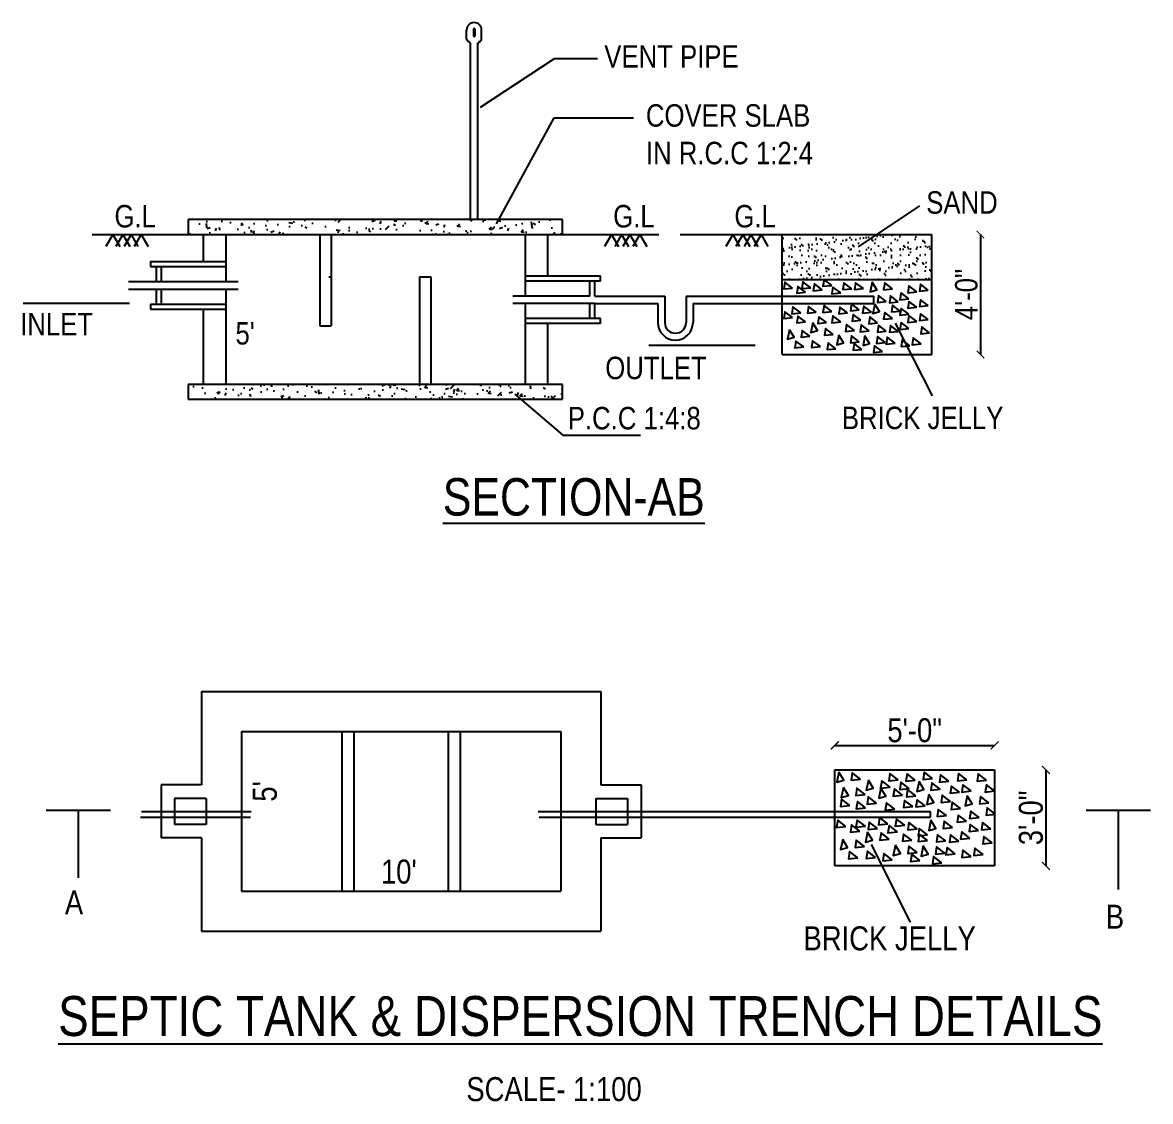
# Model space of a CAD drawing. Header units: metres. Extents: x 1422408 to 2267924, y 2512 to 80428.
# Drawn here: x 2267886.72 to 2267895.63, y 2514.24 to 2522.76 of the extents above; entities that cross this region are included whole.
import ezdxf
from ezdxf import colors
from ezdxf.entities.mleader import LeaderData, LeaderLine
from ezdxf.math import Vec2, Vec3

# ---------------------------------------------------------------- set-up
doc = ezdxf.new("R2010")
doc.units = ezdxf.units.M
doc.header["$LTSCALE"] = 3.5
doc.header["$MEASUREMENT"] = 0
doc.layers.get('0').update_dxf_attribs({"linetype": 'CONTINUOUS'})
doc.layers.get('DEFPOINTS').update_dxf_attribs({"linetype": 'CONTINUOUS'})
doc.layers.add('TAG', color=8, linetype='CONTINUOUS')
doc.styles.add('2', font='swissck.ttf', dxfattribs={"height": 0.35})
doc.dimstyles.new('2', dxfattribs={"dimtxt": 9, "dimasz": 3, "dimexe": 3, "dimexo": 0, "dimgap": 1, "dimtad": 1, "dimdec": 8, "dimzin": 11, "dimdsep": 46, "dimlunit": 4, "dimtxsty": '2', "dimblk1": 'ARCHTICK', "dimblk2": 'ARCHTICK', "dimsah": 1, "dimcen": 2.5, "dimse1": 1, "dimse2": 1, "dimclrd": 256, "dimclre": 256, "dimclrt": 256, "dimadec": 0, "dimazin": 0, "dimtfac": 1, "dimtdec": 8, "dimtmove": 2, "dimatfit": 3, "dimldrblk": 'ARCHTICK', "dimfxl": 0, "dimtolj": 1, "dimtzin": 0, "dimarcsym": 0})
doc.dimstyles.new('Civil', dxfattribs={"dimtxt": 0.2, "dimasz": 0.15, "dimexe": 0.1, "dimexo": 0.1, "dimgap": 0.0625, "dimtad": 0, "dimzin": 0, "dimdsep": 46, "dimtxsty": 'Standard', "dimblk": 'OBLIQUE', "dimcen": 0, "dimclrd": 253, "dimclrt": 4, "dimadec": 0, "dimazin": 3, "dimtfac": 1, "dimtofl": 0, "dimtmove": 0, "dimatfit": 3, "dimfxl": 0, "dimfrac": 2, "dimtolj": 1, "dimtzin": 0, "dimarcsym": 0})
pattern_1 = [(50, (-1552.698363808788, -1086.345536795806), (12.75292682972028, -1.115735987723215), [1.333499999999999, -14.6685]), (355, (-1552.698363808788, -1086.345536795806), (-2.466997818296689, 13.3739650017526), [1.066799999999997, -11.7348]), (100.451, (-1551.635623808779, -1086.438514295806), (10.28597511661715, 12.25816814742043), [1.133299999999997, -12.4663]), (46.18419999999999, (-1552.698363808788, -1082.789536795806), (18.97553286244909, -2.942962955290898), [2.000249999999998, -22.00275]), (96.63559999999995, (-1551.117070808777, -1083.034781795806), (16.6182964126366, 17.31978891230345), [1.699949999999973, -18.69944999999958]), (351.1840000000001, (-1552.698363808788, -1082.789536795806), (16.61832240697538, 17.31975825024184), [1.6002, -17.6022]), (21, (-1550.920363808782, -1083.678536795805), (10.61304158847683, -7.158586296173373), [1.333499999999999, -14.6685]), (326, (-1550.920363808782, -1083.678536795805), (4.326141984335293, 12.89315762856235), [1.066799999999997, -11.7348]), (71.45140000000002, (-1550.035948808789, -1084.275083795806), (14.93915435390871, 5.734600040124022), [1.133299999999997, -12.4663]), (37.50000000000001, (-1552.698363808788, -1086.345536795806), (0.2162022275414272, 5.918852721120717), [0, -11.59256, 0, -11.9126, 0, -11.77925]), (7.499999999999999, (-1552.698363808788, -1086.345536795806), (4.677376375721403, 7.012640237268366), [0, -6.79196, 0, -11.32586, 0, -4.489449999999997]), (327.5, (-1556.663303808778, -1086.345536795806), (9.491341661680996, -0.4010120794871427), [0, -4.445, 0, -13.8684, 0, -18.4023]), (317.5, (-1558.441303808784, -1086.345536795806), (10.36904269702126, 1.779854372333311), [0, -5.7785, 0, -9.21004, 0, -13.0683])]

# ---------------------------------------------------------------- blocks, each defined once
blk = doc.blocks.new('_ArchTick')
at = {"color": 0, "linetype": 'ByBlock', "const_width": 0.15}
blk.add_lwpolyline([(-0.5, -0.5), (0.5, 0.5)], dxfattribs=at)
blk = doc.blocks.new('*D93')
at = {"layer": 'DEFPOINTS', "color": 0}
for p in [(359.6094205022819, 124.3971215741858), (359.6094205022819, 88.39712157418579), (378.91975413006, 88.39712157418579)]:
    blk.add_point(p, dxfattribs=at)
at = {"layer": 'TAG', "lineweight": -2}
blk.add_line((378.91975413006, 124.3971215741858), (378.91975413006, 88.39712157418579), dxfattribs=at)
at = {"layer": 'TAG', "lineweight": -2, "xscale": 3, "yscale": 3, "zscale": 3}
for p, rotation in [((378.91975413006, 124.3971215741858), 90), ((378.91975413006, 88.39712157418579), 270)]:
    blk.add_blockref('_ArchTick', p, dxfattribs=dict(at, rotation=rotation))
at = {"layer": 'TAG', "insert": (373.305793091099, 106.3971215741858), "char_height": 9, "attachment_point": 5, "rotation": 90, "style": '2'}
blk.add_mtext('\\A1;3\'-0"', dxfattribs=at)
blk = doc.blocks.new('_Oblique')
at = {"color": 0, "linetype": 'ByBlock', "lineweight": -2}
blk.add_line((-0.5, -0.5), (0.5, 0.5), dxfattribs=at)
blk = doc.blocks.new('*D94')
at = {"layer": 'DEFPOINTS', "color": 0}
for p in [(359.6094205022819, 133.6474424789175), (299.6094205022819, 124.3971215741858), (359.6094205022819, 124.3971215741858)]:
    blk.add_point(p, dxfattribs=at)
at = {"layer": 'TAG', "lineweight": -2}
blk.add_line((299.6094205022819, 133.6474424789175), (359.6094205022819, 133.6474424789175), dxfattribs=at)
at = {"layer": 'TAG', "lineweight": -2, "xscale": 3, "yscale": 3, "zscale": 3, "rotation": 180}
blk.add_blockref('_ArchTick', (299.6094205022819, 133.6474424789175), dxfattribs=at)
at = {"layer": 'TAG', "lineweight": -2, "xscale": 3, "yscale": 3, "zscale": 3}
blk.add_blockref('_ArchTick', (359.6094205022819, 133.6474424789175), dxfattribs=at)
at = {"layer": 'TAG', "insert": (329.6094205022819, 139.2672476737228), "char_height": 9, "attachment_point": 5, "style": '2'}
blk.add_mtext('\\A1;5\'-0"', dxfattribs=at)
blk = doc.blocks.new('*D92')
at = {"layer": 'DEFPOINTS', "color": 0}
for p in [(365.3280337912365, 104.5389921973692), (365.3280337912365, 56.53899219736923), (384.820003990324, 56.53899219736921)]:
    blk.add_point(p, dxfattribs=at)
at = {"layer": 'TAG', "lineweight": -2}
blk.add_line((384.820003990324, 104.5389921973692), (384.820003990324, 56.53899219736921), dxfattribs=at)
at = {"layer": 'TAG', "lineweight": -2, "xscale": 3, "yscale": 3, "zscale": 3}
for p, rotation in [((384.820003990324, 104.5389921973692), 90), ((384.820003990324, 56.53899219736921), 270)]:
    blk.add_blockref('_ArchTick', p, dxfattribs=dict(at, rotation=rotation))
at = {"layer": 'TAG', "insert": (379.206042951363, 80.53899219736928), "char_height": 9, "attachment_point": 5, "rotation": 90, "style": '2'}
blk.add_mtext('\\A1;4\'-0"', dxfattribs=at)
blk = doc.blocks.new('A$C194E44DC')
at = {"layer": 'TAG'}
for p, q in [((61.64533004019904, 153.8455722647177), (61.64533004019904, 118.8301639442243)), ((61.64533004019904, 153.8455722647177), (211.645330040199, 153.8455722647177)), ((211.645330040199, 153.8455722647177), (211.645330040199, 118.8301639442243)), ((76.64533004019906, 138.8455722647177), (76.64533004019906, 78.8455722647177)), ((76.64533004019906, 138.8455722647177), (196.645330040199, 138.8455722647177)), ((114.3553300401981, 138.8455722647177), (114.3553300401981, 78.8455722647177)), ((118.8553300401981, 138.8455722647177), (118.8553300401981, 78.8455722647177)), ((154.3153300402045, 138.8455722647177), (154.3153300402045, 78.8455722647177)), ((158.8153300402046, 138.8455722647177), (158.8153300402046, 78.8455722647177)), ((196.645330040199, 138.8455722647177), (196.645330040199, 78.8455722647177)), ((299.6094205022819, 88.39712157418579), (299.6094205022819, 124.3971215741858)), ((299.6094205022819, 124.3971215741858), (359.6094205022819, 124.3971215741858)), ((359.6094205022819, 124.3971215741858), (359.6094205022819, 88.39712157418579)), ((46.46967518658494, 118.8301639442243), (46.46967518658494, 98.86098058521021)), ((61.64533004019904, 118.8301639442243), (46.46967518658494, 118.8301639442243)), ((211.645330040199, 118.8301639442243), (226.820984893835, 118.8301639442243)), ((226.820984893835, 118.8301639442243), (226.820984893835, 98.86098058521021)), ((51.57291093389357, 113.7269281969211), (51.57291093389357, 103.9642163325152)), ((63.4388585455963, 113.7269281969211), (51.57291093389357, 113.7269281969211)), ((63.4388585455963, 113.7269281969211), (63.4388585455963, 103.9642163325152)), ((209.8518015348091, 113.7269281969211), (209.8518015348091, 103.9642163325152)), ((209.8518015348091, 113.7269281969211), (221.7177491465263, 113.7269281969211)), ((221.7177491465263, 113.7269281969211), (221.7177491465263, 103.9642163325152)), ((27.46022970564809, 109.1302700016949), (3.309817753179231, 109.1302700016949)), ((15.3850237294173, 109.1302700016949), (15.3850237294173, 83.9109242267077)), ((188.1972791855005, 108.8455722647177), (234.5696443884953, 108.8455722647177)), ((188.5616241652387, 106.7029343306185), (234.5696443884953, 106.7029343306185)), ((234.5696443884953, 108.8455722647177), (335.6094205022819, 108.8455722647177)), ((234.5696443884953, 106.7029343306185), (335.6094205022819, 106.7029343306185)), ((335.6094205022819, 106.7029343306185), (335.6094205022819, 108.8455722647177)), ((418.1875847740521, 109.1302700016949), (394.0371728215832, 109.1302700016949)), ((406.1123787978138, 109.1302700016949), (406.1123787978138, 79.52495125108724)), ((63.4388585455963, 103.9642163325152), (51.57291093389357, 103.9642163325152)), ((209.8518015348091, 103.9642163325152), (221.7177491465263, 103.9642163325152)), ((61.64533004019904, 98.86098058521202), (46.46967518658494, 98.86098058521021)), ((61.64533004019904, 98.86098058521202), (61.64533004019904, 63.8455722647177)), ((211.645330040199, 98.86098058521112), (211.645330040199, 63.8455722647177)), ((211.645330040199, 98.86098058521112), (226.820984893835, 98.86098058521021)), ((359.6094205022819, 88.39712157418579), (299.6094205022819, 88.39712157418579)), ((76.64533004019906, 78.8455722647177), (196.645330040199, 78.8455722647177)), ((61.64533004019904, 63.8455722647177), (211.645330040199, 63.8455722647177))]:
    blk.add_line(p, q, dxfattribs=at)
at = {"layer": 'TAG', "ltscale": 8}
for p, q in [((38.81508278501133, 106.7029343306185), (80.11886443846743, 106.7029343306185)), ((39.0938291210623, 108.8455722647177), (80.3976107745184, 108.8455722647177))]:
    blk.add_line(p, q, dxfattribs=at)
at = {"layer": 'TAG'}
for points in [[(301.1318046880697, 123.6369877493662), (300.3408758840596, 119.8185185247712), (302.9773146351581, 120.6085466402046), (301.1318046880697, 123.6369877493662)], [(309.2717367668011, 120.9873320087445), (306.1545293010567, 123.3302560808624), (305.7455654492005, 120.6085466402046), (309.2717367668011, 120.9873320087445)], [(323.3766572826571, 120.7239893036003), (320.2594498169202, 123.0669133757183), (319.8504859650638, 120.3452039350604), (323.3766572826571, 120.7239893036003)], [(329.8501615494752, 120.6046170088466), (326.7329540837309, 122.9475410809627), (326.3239902318746, 120.2258316403058), (329.8501615494752, 120.6046170088466)], [(336.3036344454231, 121.1906236323466), (333.1864269796861, 123.5335477044646), (332.7774631278298, 120.8118382638067), (336.3036344454231, 121.1906236323466)], [(349.2105661307287, 120.7218152277237), (346.0933586649844, 123.0647392998416), (345.6843948131282, 120.3430298591838), (349.2105661307287, 120.7218152277237)], [(356.6027203507183, 120.6046170088466), (353.485512884974, 122.9475410809627), (353.0765490331178, 120.2258316403058), (356.6027203507183, 120.6046170088466)], [(312.2048220508223, 120.6085466402055), (311.4138932468122, 116.7900774156105), (314.0503319979107, 117.5801055310439), (312.2048220508223, 120.6085466402055)], [(320.3447541295536, 117.9588908995847), (317.2275466638093, 120.3018149717008), (316.8185828119531, 117.5801055310439), (320.3447541295536, 117.9588908995847)], [(327.5034441327662, 117.4401641599161), (324.3862366670219, 119.7830882320322), (323.9772728151657, 117.0613787913753), (327.5034441327662, 117.4401641599161)], [(331.2583375664472, 120.0871255993615), (330.4674087624371, 116.2686563747665), (333.1038475135429, 117.0586844902), (331.2583375664472, 120.0871255993615)], [(339.2370171097137, 117.2057599576037), (336.1198096439693, 119.5486840297217), (335.7108457921131, 116.8269745890638), (339.2370171097137, 117.2057599576037)], [(342.4301727982893, 120.2025682627573), (339.312965332545, 122.5454923348734), (338.9040014806888, 119.8237828942165), (342.4301727982893, 120.2025682627573)], [(350.8532655011004, 116.5025473506684), (347.7360580353634, 118.8454714227864), (347.3270941835071, 116.1237619821286), (350.8532655011004, 116.5025473506684)], [(359.6534558137647, 116.5025473506684), (356.5362483480203, 118.8454714227864), (356.1272844961641, 116.1237619821286), (359.6534558137647, 116.5025473506684)], [(302.8454884656239, 117.8434482361881), (302.0545596616139, 114.0249790115931), (304.6909984127196, 114.8150071270265), (302.8454884656239, 117.8434482361881)], [(310.9854205443553, 115.1937924955673), (307.868213078611, 117.5367165676834), (307.4592492267548, 114.8150071270265), (310.9854205443553, 115.1937924955673)], [(316.9504089814873, 117.5801055310439), (316.1594801774772, 113.7616363064489), (318.7959189285757, 114.5516644218824), (316.9504089814873, 117.5801055310439)], [(325.0903410602187, 114.9304497904231), (321.9731335944743, 117.2733738625393), (321.5641697426182, 114.5516644218824), (325.0903410602187, 114.9304497904231)], [(330.0389360599875, 114.6723714547224), (326.9217285942432, 117.0152955268404), (326.5127647423869, 114.2935860861826), (330.0389360599875, 114.6723714547224)], [(334.9599091968339, 115.2337263763584), (334.1689803928239, 111.4152571517634), (336.8054191439296, 112.2052852671968), (334.9599091968339, 115.2337263763584)], [(343.0998412755652, 112.5840706357376), (339.9826338098283, 114.9269947078537), (339.573669957972, 112.2052852671968), (343.0998412755652, 112.5840706357376)], [(346.5118467441498, 116.0337389460455), (343.3946392784055, 118.3766630181617), (342.9856754265493, 115.6549535775048), (346.5118467441498, 116.0337389460455)], [(349.3152923815142, 114.712297570958), (348.5243635775041, 110.893828346363), (351.1608023286026, 111.6838564617965), (349.3152923815142, 114.712297570958)], [(305.2096427806318, 111.111258462055), (302.0924353148875, 113.4541825341712), (301.6834714630313, 110.7324730935143), (305.2096427806318, 111.111258462055)], [(311.1937609079614, 110.1736494173638), (308.0765534422171, 112.5165734894817), (307.6675895903609, 109.7948640488239), (311.1937609079614, 110.1736494173638)], [(315.3005163872003, 111.9316770524237), (312.1833089214561, 114.2746011245417), (311.7743450695998, 111.5528916838839), (315.3005163872003, 111.9316770524237)], [(322.1059912530181, 109.7048410127408), (318.9887837872739, 112.047765084857), (318.5798199354176, 109.3260556442001), (322.1059912530181, 109.7048410127408)], [(328.911466118836, 110.6424500574303), (325.7942586530917, 112.9853741295483), (325.3852948012355, 110.2636646888904), (328.911466118836, 110.6424500574303)], [(333.604900952254, 110.8768542597427), (330.4876934865097, 113.2197783318606), (330.0787296346535, 110.4980688912028), (333.604900952254, 110.8768542597427)], [(346.8638487140197, 109.9392452150532), (343.7466412482753, 112.2821692871694), (343.3376773964192, 109.5604598465124), (346.8638487140197, 109.9392452150532)], [(357.4552244602455, 112.0626418303363), (354.3380169945012, 114.4055659024543), (353.9290531426451, 111.6838564617965), (357.4552244602455, 112.0626418303363)], [(360.0054577836271, 107.8296073942456), (356.8882503178829, 110.1725314663636), (356.4792864660267, 107.4508220257057), (360.0054577836271, 107.8296073942456)], [(319.5246105585975, 104.1963461406922), (316.4074030928532, 106.5392702128101), (315.9984392409968, 103.8175607721523), (319.5246105585975, 104.1963461406922)], [(325.8607447623872, 103.6103395171922), (322.7435372966502, 105.9532635893083), (322.3345734447939, 103.2315541486514), (325.8607447623872, 103.6103395171922)], [(341.5837345264226, 107.2436007707456), (338.4665270606783, 109.5865248428617), (338.0575632088222, 106.8648154022048), (341.5837345264226, 107.2436007707456)], [(349.0932274385705, 105.1339629499398), (345.9760199728262, 107.4768870220559), (345.56705612097, 104.755177581399), (349.0932274385705, 105.1339629499398)], [(353.7866622719885, 106.5403881638103), (350.6694548062442, 108.8833122359265), (350.260490954388, 106.1616027952696), (353.7866622719885, 106.5403881638103)], [(303.8016066879645, 103.1415311125674), (300.6843992222202, 105.4844551846854), (300.275435370364, 102.7627457440276), (303.8016066879645, 103.1415311125674)], [(309.010736468379, 101.4341516808817), (305.8935290026348, 103.7770757529997), (305.4845651507785, 101.0553663123419), (309.010736468379, 101.4341516808817)], [(311.0764222158032, 103.2587370960027), (307.9592147500588, 105.6016611681189), (307.5502508982026, 102.8799517274619), (311.0764222158032, 103.2587370960027)], [(315.6525324636677, 102.4383185056322), (312.5353249979235, 104.7812425777501), (312.1263611460672, 102.0595331370923), (315.6525324636677, 102.4383185056322)], [(323.1156569842424, 101.1708089757376), (319.9984495184981, 103.5137330478555), (319.5894856666419, 100.7920236071977), (323.1156569842424, 101.1708089757376)], [(330.5541795958052, 102.3211202867551), (327.4369721300682, 104.6640443588712), (327.0280082782119, 101.9423349182143), (330.5541795958052, 102.3211202867551)], [(334.4760539859199, 100.0726677212096), (331.3588465201756, 102.4155917933276), (330.9498826683193, 99.69388235266979), (334.4760539859199, 100.0726677212096)], [(335.6954554923868, 105.4874218658488), (334.9045266883768, 101.6689526412537), (337.5409654394752, 102.4589807566872), (335.6954554923868, 105.4874218658488)], [(343.8353875711182, 102.837766125227), (340.7181801053739, 105.180690197345), (340.3092162535177, 102.4589807566872), (343.8353875711182, 102.837766125227)], [(353.5519989942768, 101.6179076798198), (350.4347915285325, 103.960831751936), (350.0258276766763, 101.239122311279), (353.5519989942768, 101.6179076798198)], [(358.1907707557911, 102.3163373198276), (355.0735632900468, 104.6592613919438), (354.6645994381906, 101.9375519512869), (358.1907707557911, 102.3163373198276)], [(302.5844881672019, 98.2902679083254), (301.7935593631919, 94.47179868373041), (304.4299981142976, 95.26182679916384), (302.5844881672019, 98.2902679083254)], [(310.7244202459333, 95.6406121677046), (307.6072127801963, 97.98353623982076), (307.19824892834, 95.26182679916384), (310.7244202459333, 95.6406121677046)], [(311.9438217524002, 101.0553663123428), (311.1528929483902, 97.23689708774783), (313.789331699496, 98.02692520318124), (311.9438217524002, 101.0553663123428)], [(320.0837538311316, 98.405710571722), (316.9665463653873, 100.7486346438381), (316.5575825135311, 98.02692520318124), (320.0837538311316, 98.405710571722)], [(328.5594641489661, 97.98464642626641), (325.4422566832218, 100.3275704983825), (325.0332928313655, 97.60586105772563), (328.5594641489661, 97.98464642626641)], [(334.4391370158119, 97.8842817663208), (331.3219295500676, 100.2272058384387), (330.9129656982113, 97.50549639778092), (334.4391370158119, 97.8842817663208)], [(341.3490712487111, 97.75024222395405), (338.2318637829667, 100.0931662960702), (337.8228999311104, 97.37145685541329), (341.3490712487111, 97.75024222395405)], [(346.1598306676823, 97.63304400507697), (343.0426232019454, 99.97596807719313), (342.6336593500892, 97.25425863653619), (346.1598306676823, 97.63304400507697)], [(350.3839248390796, 98.80506501663513), (347.2667173733352, 101.1479890887512), (346.857753521479, 98.42627964809436), (350.3839248390796, 98.80506501663513)], [(358.7147744897156, 97.04702961701878), (355.5975670239786, 99.38995368913493), (355.1886031721223, 96.66824424847799), (358.7147744897156, 97.04702961701878)], [(308.2603641370733, 91.42134429064936), (305.143156671329, 93.7642683627655), (304.7341928194728, 91.04255892210855), (308.2603641370733, 91.42134429064936)], [(314.9485144173305, 91.53854250952647), (311.8313069515934, 93.88146658164442), (311.4223430997372, 91.15975714098657), (314.9485144173305, 91.53854250952647)], [(322.3841017145824, 96.1018897179938), (321.5931729105723, 92.2834204933988), (324.2296116616781, 93.07344860883222), (322.3841017145824, 96.1018897179938)], [(330.5240337933137, 93.45223397737207), (327.4068263275767, 95.79515804949006), (326.9978624757205, 93.07344860883222), (330.5240337933137, 93.45223397737207)], [(332.8243816767645, 95.84118696212772), (332.0334528727544, 92.02271773753272), (334.6698916238602, 92.81274585296612), (332.8243816767645, 95.84118696212772)], [(340.9643137554958, 93.19153122150601), (337.8471062897588, 95.53445529362396), (337.4381424379026, 92.81274585296612), (340.9643137554958, 93.19153122150601)], [(344.879416977994, 92.9308051719727), (341.7622095122497, 95.27372924408884), (341.3532456603935, 92.55201980343193), (344.879416977994, 92.9308051719727)], [(350.8532655011004, 91.89015269527228), (347.7360580353634, 94.23307676739023), (347.3270941835071, 91.51136732673243), (350.8532655011004, 91.89015269527228)], [(355.3196969401762, 92.67010241610659), (352.2024894744318, 95.0130264882227), (351.7935256225755, 92.2913170475658), (355.3196969401762, 92.67010241610659)], [(321.1647002081227, 90.68713557335468), (318.0474927423784, 93.03005964547265), (317.6385288905221, 90.3083502048148), (321.1647002081227, 90.68713557335468)], [(331.6049801703048, 90.42643281748856), (328.4877727045605, 92.76935688960657), (328.0788088527042, 90.04764744894872), (331.6049801703048, 90.42643281748856)], [(339.8236964638926, 89.54611067215592), (336.7064889981484, 91.88903474427207), (336.2975251462922, 89.16732530361513), (339.8236964638926, 89.54611067215592)]]:
    blk.add_lwpolyline(points, dxfattribs=at)
at = {"layer": 'TAG', "style": '2'}
blk.add_text("5'", height=9, rotation=90, dxfattribs=at).set_placement((89.96050234961876, 112.4862152187152))
for s, height, p in [("10'", 9, (129.092321201475, 81.7186212401666)), ('A', 9, (10.3595170671033, 70.12189404106266)), ('B', 9, (401.4152184169943, 64.77085613168765)), ('BRICK JELLY', 9, (287.8408728883223, 56.64591185613244)), ('%%USEPTIC TANK & DISPERSION TRENCH DETAILS', 15, (7.825981268084433, 24.46024603280422)), ('SCALE- 1:100', 9, (161.1737271022502, 2.55522472798e-05))]:
    blk.add_text(s, height=height, dxfattribs=at).set_placement(p)
at = {"layer": 'TAG'}
dim = blk.add_linear_dim(base=(359.6094205022819, 133.6474424789175), p1=(299.6094205022819, 124.3971215741858), p2=(359.6094205022819, 124.3971215741858), dimstyle='2', dxfattribs=at)
dim.commit()
dim.dimension.update_dxf_attribs({"geometry": '*D94', "text_midpoint": (329.6094205022819, 139.2672476737228)})
dim = blk.add_linear_dim(base=(378.91975413006, 88.39712157418579), p1=(359.6094205022819, 124.3971215741858), p2=(359.6094205022819, 88.39712157418579), angle=90, dimstyle='2', dxfattribs=at)
dim.commit()
dim.dimension.update_dxf_attribs({"geometry": '*D93', "text_midpoint": (373.305793091099, 106.3971215741858)})
blk.add_leader([(313.229130432017, 96.40693137210839), (327.9683118611574, 67.24827678374095)], dimstyle='Civil', dxfattribs=at)
blk = doc.blocks.new('A$C586E2FC8')
at = {"layer": 'TAG'}
h = blk.add_hatch(dxfattribs=at)
h.set_pattern_fill('AR-CONC', color=256, scale=0.07, style=0)
h.set_pattern_definition(pattern_1)
h.paths.add_polyline_path([(67.3639433291537, 110.5389921973692), (67.3639433291537, 104.5389921973692), (217.3639433291537, 104.5389921973692), (217.3639433291537, 110.5389921973692)])
h = blk.add_hatch(dxfattribs=at)
h.set_pattern_fill('AR-SAND', color=256, scale=0.1, style=0)
h.set_pattern_definition([(37.50000000000001, (-1356.377772722309, 39.45337380823185), (-0.1600031295984046, 4.89413237329342), [0, -3.860799999999997, 0, -4.318000000000001, 0, -4.1275]), (7.499999999999999, (-1356.377772722309, 39.45337380823185), (4.495232831380027, 7.168251005683542), [0, -2.0828, 0, -3.4798, 0, -1.333499999999999]), (327.5, (-1359.501972722315, 39.45337380823185), (7.909923702414577, 0.0143718467854569), [0, -1.27, 0, -4.572, 0, -5.968999999999998]), (317.5, (-1359.501972722315, 39.45337380823185), (7.635564524722973, 2.229293232572162), [0, -0.635, 0, -2.997199999999999, 0, -3.428999999999998])])
h.paths.add_polyline_path([(365.3280337912365, 86.5389921973692), (365.3280337912292, 104.5389921973692), (305.3280337912365, 104.5389921973692), (305.3280337912365, 86.5389921973692), (322.125939221587, 86.5389921973692), (322.1260163818006, 86.53950570900088), (322.1266995974074, 86.5389921973692)])
h = blk.add_hatch(dxfattribs=at)
h.set_pattern_fill('AR-CONC', color=256, scale=0.07, style=0)
h.set_pattern_definition(pattern_1)
h.paths.add_polyline_path([(217.3639433291537, 38.53899219736923), (217.3639433291537, 44.53899219736923), (67.3639433291537, 44.53899219736923), (67.3639433291537, 38.53899219736923)])
for p, q in [((178.9228450739101, 182.9156006727353), (178.9228450739101, 186.4952306158993)), ((181.6728450739101, 186.9646794736835), (181.6728450739101, 184.1240470493121)), ((182.1728450739101, 186.9646794736835), (182.1728450739101, 184.1240470493121)), ((184.9228450739101, 182.9156006727353), (184.9228450739101, 186.4952306158993)), ((180.4228450739101, 110.5389921973692), (180.4228450739101, 181.3736493981323)), ((183.4228450739101, 110.5389921973692), (183.4228450739101, 181.3736493981323)), ((217.3639433291537, 110.5389921973692), (67.3639433291537, 110.5389921973692)), ((67.3639433291537, 110.5389921973692), (67.3639433291537, 104.5389921973692)), ((217.3639433291537, 104.5389921973692), (217.3639433291537, 110.5389921973692)), ((28.82228319956631, 104.5389921973692), (47.37552185610548, 104.5389921973692)), ((37.10767342721374, 104.5389921973692), (34.33502636232879, 99.7366266095296)), ((37.10767342721374, 104.5389921973692), (39.88032049209869, 99.7366266095296)), ((41.15477751461732, 104.5389921973692), (38.38213044973236, 99.7366266095296)), ((41.15477751461732, 104.5389921973692), (43.92742457950226, 99.7366266095296)), ((44.41627466413775, 104.5389921973692), (41.64362759925277, 99.7366266095296)), ((44.41627466413775, 104.5389921973692), (47.18892172902267, 99.7366266095296)), ((45.62867340144292, 104.5389921973692), (67.3639433291537, 104.5389921973692)), ((48.4633787515413, 104.5389921973692), (45.69073168665636, 99.7366266095296)), ((48.4633787515413, 104.5389921973692), (51.23602581642625, 99.7366266095296)), ((67.3639433291537, 104.5389921973692), (217.3639433291537, 104.5389921973692)), ((73.3639433291537, 104.5389921973692), (73.3639433291537, 93.72610822516891)), ((82.3639433291537, 104.5389921973692), (82.3639433291537, 85.7261082251689)), ((120.0739433291528, 104.5389921973692), (120.0739433291528, 68.03955115031295)), ((120.0739433291528, 104.5389921973692), (124.5739433291528, 104.5389921973692)), ((124.5739433291528, 104.5389921973692), (124.5739433291528, 68.03955115031295)), ((202.3639433291537, 104.5389921973692), (202.3639433291537, 79.94125307900231)), ((211.3639433291537, 104.5389921973692), (211.3639433291537, 87.94125307900144)), ((217.3639433291537, 104.5389921973692), (235.9171819856929, 104.5389921973692)), ((234.1703335310303, 104.5389921973692), (255.9056034587411, 104.5389921973692)), ((236.9699651084375, 104.5389921973692), (234.1973180435525, 99.7366266095296)), ((236.9699651084375, 104.5389921973692), (239.7426121733224, 99.7366266095296)), ((241.017069195841, 104.5389921973692), (238.2444221309561, 99.7366266095296)), ((241.017069195841, 104.5389921973692), (243.789716260726, 99.7366266095296)), ((244.2785663453615, 104.5389921973692), (241.5059192804765, 99.7366266095296)), ((244.2785663453615, 104.5389921973692), (247.0512134102464, 99.7366266095296)), ((248.325670432765, 104.5389921973692), (245.5530233678801, 99.7366266095296)), ((248.325670432765, 104.5389921973692), (251.09831749765, 99.7366266095296)), ((264.541028692729, 104.5389921973692), (308.2812785471979, 104.5389921973692)), ((285.5442055997555, 104.5389921973692), (282.7715585348705, 99.7366266095296)), ((285.5442055997555, 104.5389921973692), (288.3168526646405, 99.7366266095296)), ((289.5913096871591, 104.5389921973692), (286.8186626222741, 99.7366266095296)), ((289.5913096871591, 104.5389921973692), (292.363956752044, 99.7366266095296)), ((292.8528068366722, 104.5389921973692), (290.0801597717873, 99.7366266095296)), ((292.8528068366722, 104.5389921973692), (295.6254539015645, 99.7366266095296)), ((296.8999109240758, 104.5389921973692), (294.1272638591909, 99.7366266095296)), ((296.8999109240758, 104.5389921973692), (299.672557988968, 99.7366266095296)), ((305.3280337912365, 56.53899219736923), (305.3280337912365, 104.5389921973692)), ((305.3280337912365, 104.5389921973692), (365.3280337912365, 104.5389921973692)), ((365.3280337912365, 56.53899219736923), (365.3280337912365, 104.5389921973692)), ((52.18828847553233, 93.72610822516891), (52.18828847553233, 91.72610822516891)), ((52.18828847553233, 93.72610822516891), (82.3639433291537, 93.72610822516891)), ((52.18828847553233, 91.72610822516891), (82.3639433291537, 91.72610822516891)), ((54.49365256282181, 91.72610822516891), (54.49365256282181, 85.7261082251689)), ((56.4936525628218, 91.72610822516891), (56.4936525628218, 85.7261082251689)), ((123.688443664796, 87.65717431490248), (124.5739433291528, 87.65717431490248)), ((160.0339433291519, 87.65717431490248), (160.0339433291519, 44.53899219736923)), ((160.0339433291519, 87.65717431490248), (164.5339433291519, 87.65717431490248)), ((164.5339433291519, 87.65717431490248), (164.5339433291519, 44.53899219736923)), ((232.5395981827896, 87.94125307900144), (202.3639433291537, 87.94125307900231)), ((232.5395981827896, 85.94125307900141), (202.3639433291537, 85.94125307900231)), ((228.2342340955001, 79.94125307900141), (228.2342340955074, 85.94125307900231)), ((230.2342340955001, 79.94125307900141), (230.2342340955001, 85.94125307900231)), ((232.5395981827896, 85.94125307900231), (232.5395981827896, 87.94125307900144)), ((305.3280337912365, 86.5389921973692), (365.3280337912365, 86.5389921973692)), ((43.44323292792978, 85.7261082251689), (56.4936525628218, 85.7261082251689)), ((43.44323292792978, 82.7261082251689), (56.4936525628218, 82.7261082251698)), ((54.49365256282181, 82.7261082251698), (54.49365256282181, 76.7261082251689)), ((56.4936525628218, 85.7261082251689), (87.31413773803797, 85.7261082251689)), ((56.4936525628218, 82.7261082251689), (87.31413773803797, 82.7261082251689)), ((56.4936525628218, 82.7261082251698), (56.4936525628218, 76.7261082251689)), ((82.3639433291537, 82.7261082251689), (82.3639433291537, 44.53899219736923)), ((228.2342340955074, 79.94125307900141), (197.4137489202694, 79.94125307900231)), ((230.2140813165534, 76.94125307900231), (197.4137489202694, 76.94125307900231)), ((202.3639433291537, 76.94125307900231), (202.3639433291537, 44.53899219736923)), ((228.2342340955074, 70.94125307900231), (228.2342340955001, 76.94125307900231)), ((230.2342340955001, 79.94125307900141), (258.3355890846069, 79.94125307900141)), ((230.2342340955001, 70.94125307900231), (230.2342340955001, 76.94125307900231)), ((230.2342340955001, 76.94125307900231), (255.550416006361, 76.94125307900231)), ((255.550416006361, 76.94125307900231), (255.550416006361, 69.29497869704755)), ((258.3355890846069, 79.94125307900141), (258.3355890846069, 69.29497869704755)), ((266.8427502602136, 79.94125307900141), (266.8427502602135, 69.29497869704755)), ((266.8427502602135, 79.94125307900141), (342.1071904722194, 79.94125307900141)), ((269.6279233384593, 76.94125307900231), (269.6279233384593, 69.29497869704755)), ((269.6279233384593, 76.94125307900231), (342.1071904722194, 76.94125307900231)), ((342.1071904722194, 76.94098231045064), (342.1071904722194, 79.94125307900141)), ((52.18828847553233, 76.7261082251689), (52.1882884755396, 74.7261082251689)), ((52.1882884755396, 76.7261082251689), (82.3639433291537, 76.7261082251689)), ((52.1882884755396, 74.7261082251689), (82.3639433291537, 74.7261082251689)), ((73.3639433291537, 74.7261082251689), (73.3639433291537, 44.53899219736923)), ((120.0739433291528, 68.03955115031295), (124.5739433291528, 68.03955115031295)), ((232.5395981827896, 70.94125307900231), (202.3639433291537, 70.94125307900231)), ((232.5395981827896, 68.94125307900231), (202.3639433291537, 68.94125307900138)), ((211.3639433291537, 68.94125307900138), (211.3639433291537, 44.53899219736923)), ((232.5395981827896, 68.94125307900138), (232.5395981827896, 70.94125307900231)), ((305.3280337912365, 56.53899219736923), (365.3280337912365, 56.53899219736923)), ((67.3639433291537, 44.53899219736923), (67.3639433291537, 38.53899219736923)), ((217.3639433291537, 44.53899219736923), (67.3639433291537, 44.53899219736923)), ((217.3639433291537, 38.53899219736923), (217.3639433291537, 44.53899219736923)), ((67.3639433291537, 38.53899219736923), (217.3639433291537, 38.53899219736923))]:
    blk.add_line(p, q, dxfattribs=at)
for points in [[(325.2432238475449, 84.19658163688291), (322.1260163818006, 86.53950570899906), (321.7170525299516, 83.81779626834214), (325.2432238475449, 84.19658163688291)], [(309.5202199769192, 83.14176660875819), (306.4030125111749, 85.48469068087432), (305.9940486593187, 82.76298124021741), (309.5202199769192, 83.14176660875819)], [(314.7293497573337, 81.43438717707248), (311.6121422915894, 83.77731124918866), (311.2031784397331, 81.05560180853172), (314.7293497573337, 81.43438717707248)], [(316.7950355047578, 83.25897259219255), (313.6778280390137, 85.6018966643096), (313.2688641871573, 82.88018722365179), (316.7950355047578, 83.25897259219255)], [(321.3711457526151, 82.43855400182292), (318.2539382868708, 84.78147807393907), (317.8449744350219, 82.05976863328216), (321.3711457526151, 82.43855400182292)], [(328.8342702731898, 81.17104447192833), (325.7170628074455, 83.51396854404446), (325.3080989555965, 80.79225910338755), (328.8342702731898, 81.17104447192833)], [(333.2124870215957, 82.86096140939028), (330.0952795558515, 85.20388548150731), (329.6863157039951, 82.48217604084947), (333.2124870215957, 82.86096140939028)], [(337.9058950252292, 82.89458412467594), (334.788687559485, 85.23750819679299), (334.3797237076287, 82.51579875613515), (337.9058950252292, 82.89458412467594)], [(341.4140687813342, 85.48765736203859), (340.6231399773242, 81.66918813744358), (343.2595787284299, 82.45921625287701), (341.4140687813342, 85.48765736203859)], [(349.5540008600656, 82.83800162141777), (346.4367933943213, 85.18092569353394), (346.0278295424723, 82.45921625287701), (349.5540008600656, 82.83800162141777)], [(359.2706122832315, 81.61814317600965), (356.1534048174872, 83.96106724812671), (355.7444409656309, 81.23935780746888), (359.2706122832315, 81.61814317600965)], [(363.9093840447458, 82.31657281601746), (360.7921765790015, 84.6594968881345), (360.3832127271453, 81.9377874474767), (363.9093840447458, 82.31657281601746)], [(347.0676845376656, 77.75047772014386), (343.9504770719214, 80.0934017922609), (343.5415132200651, 77.37169235160306), (347.0676845376656, 77.75047772014386)], [(351.8784439566369, 77.63327950126677), (348.7612364908928, 79.97620357338383), (348.3522726390365, 77.25449413272598), (351.8784439566369, 77.63327950126677)], [(356.1025381280342, 78.80530051282494), (352.9853306622899, 81.14822458494201), (352.5763668104337, 78.42651514428417), (356.1025381280342, 78.80530051282494)], [(359.2706122832315, 75.42392147872215), (356.1534048174872, 77.76684555083921), (355.7444409656309, 75.04513611018137), (359.2706122832315, 75.42392147872215)], [(363.9093840447458, 76.12235111872997), (360.7921765790015, 78.46527519084701), (360.3832127271453, 75.74356575018919), (363.9093840447458, 76.12235111872997)], [(309.5202199769192, 71.2834017357509), (306.4030125111749, 73.62632580786703), (305.9940486593187, 70.90461636721011), (309.5202199769192, 71.2834017357509)], [(312.8072710048946, 73.22539614790094), (309.6900635391503, 75.56832022001798), (309.2810996872941, 72.84661077936016), (312.8072710048946, 73.22539614790094)], [(318.9867828220049, 73.43706562097681), (315.8695753562607, 75.77998969309296), (315.4606115044117, 73.05828025243603), (318.9867828220049, 73.43706562097681)], [(325.2432238475449, 73.73371189552563), (322.1260163818006, 76.07663596764178), (321.7170525299516, 73.35492652698484), (325.2432238475449, 73.73371189552563)], [(331.5793580513418, 73.14770527202474), (328.4621505855976, 75.49062934414178), (328.0531867337413, 72.76891990348395), (331.5793580513418, 73.14770527202474)], [(336.2727928847598, 74.39620167766499), (333.1555854190156, 76.73912574978203), (332.7466215671593, 74.0174163091242), (336.2727928847598, 74.39620167766499)], [(336.8852781692597, 70.20769129413422), (333.7680707035155, 72.55061536625037), (333.3591068516592, 69.82890592559343), (336.8852781692597, 70.20769129413422)], [(341.1408133685217, 73.4998543599513), (338.0236059027774, 75.84277843206745), (337.6146420509212, 73.12106899141051), (341.1408133685217, 73.4998543599513)], [(342.4882528552953, 76.71548468998662), (341.6973240512853, 72.89701546539163), (344.333762802391, 73.68704358082505), (342.4882528552953, 76.71548468998662)], [(349.5540008600656, 70.97963674841048), (346.4367933943213, 73.32256082052663), (346.0278295424723, 70.6008513798697), (349.5540008600656, 70.97963674841048)], [(352.673802232799, 73.92832033111607), (349.5565947670548, 76.27124440323314), (349.1476309151985, 73.54953496257531), (352.673802232799, 73.92832033111607)], [(356.1025381280342, 72.61107881553744), (352.9853306622899, 74.95400288765448), (352.5763668104337, 72.23229344699666), (356.1025381280342, 72.61107881553744)], [(363.9093840447458, 70.45820794301015), (360.7921765790015, 72.80113201512722), (360.3832127271453, 70.07942257446939), (363.9093840447458, 70.45820794301015)], [(314.7293497573337, 69.57602230406519), (311.6121422915894, 71.91894637618131), (311.2031784397331, 69.1972369355244), (314.7293497573337, 69.57602230406519)], [(317.6624350413549, 69.19723693552532), (316.8715062373449, 65.37876771093033), (319.5079449884433, 66.16879582636375), (317.6624350413549, 69.19723693552532)], [(323.1725890464004, 69.25822880963051), (320.0553815806561, 71.60115288174757), (319.6464177287999, 68.87944344108972), (323.1725890464004, 69.25822880963051)], [(328.8342702731898, 69.62872299432456), (325.7170628074455, 71.97164706644071), (325.3080989555965, 69.24993762578377), (328.8342702731898, 69.62872299432456)], [(334.2780774379207, 66.12651704944892), (331.1608699721765, 68.46944112156598), (330.7519061203202, 65.74773168090813), (334.2780774379207, 66.12651704944892)], [(340.1577503047592, 66.0261523895042), (337.040542839015, 68.36907646162035), (336.631578987166, 65.64736702096343), (340.1577503047592, 66.0261523895042)], [(343.5927936052103, 69.194725000787), (340.475586139466, 71.53764907290315), (340.0666222876098, 68.81593963224623), (343.5927936052103, 69.194725000787)], [(347.0676845376656, 65.89211284713654), (343.9504770719214, 68.2350369192536), (343.5415132200651, 65.51332747859578), (347.0676845376656, 65.89211284713654)], [(351.8784439566369, 65.77491462825945), (348.7612364908928, 68.11783870037652), (348.3522726390365, 65.39612925971869), (351.8784439566369, 65.77491462825945)], [(356.1025381280342, 66.94693563981764), (352.9853306622899, 69.2898597119347), (352.5763668104337, 66.56815027127685), (356.1025381280342, 66.94693563981764)], [(359.2706122832315, 69.75977830300235), (356.1534048174872, 72.1027023751194), (355.7444409656309, 69.38099293446157), (359.2706122832315, 69.75977830300235)], [(308.3031014561566, 66.43213853150792), (307.5121726521465, 62.61366930691291), (310.1486114032523, 63.40369742234635), (308.3031014561566, 66.43213853150792)], [(316.443033534888, 63.78248279088712), (313.3258260691437, 66.12540686300417), (312.9168622172874, 63.40369742234635), (316.443033534888, 63.78248279088712)], [(325.8023671200863, 64.57156660568671), (322.685159654342, 66.91449067780377), (322.2761958024857, 64.19278123714594), (325.8023671200863, 64.57156660568671)], [(328.102715003537, 64.24376034117631), (327.311786199527, 60.42529111658131), (329.9482249506327, 61.21531923201472), (328.102715003537, 64.24376034117631)], [(336.2426470822684, 61.5941046005555), (333.1254396165241, 63.93702867267165), (332.7164757646678, 61.21531923201472), (336.2426470822684, 61.5941046005555)], [(338.5429949657191, 63.98305758531023), (337.7520661617091, 60.16458836071524), (340.3885049128148, 60.95461647614865), (338.5429949657191, 63.98305758531023)], [(346.6829270444506, 61.33340184468943), (343.5657195787062, 63.67632591680558), (343.15675572685, 60.95461647614865), (346.6829270444506, 61.33340184468943)], [(350.5980302669486, 61.07267579515519), (347.4808228012043, 63.41559986727226), (347.0718589493482, 60.69389042661441), (350.5980302669486, 61.07267579515519)], [(364.4333877786704, 65.18890024020129), (361.316180312926, 67.53182431231835), (360.9072164610698, 64.81011487166053), (364.4333877786704, 65.18890024020129)], [(313.978977426028, 59.56321491383186), (310.8617699602837, 61.90613898594893), (310.4528061084275, 59.18442954529108), (313.978977426028, 59.56321491383186)], [(320.6671277062852, 59.68041313270987), (317.5499202405408, 62.02333720482602), (317.1409563886846, 59.3016277641691), (320.6671277062852, 59.68041313270987)], [(326.8833134970701, 58.8290061965381), (323.7661060313258, 61.17193026865425), (323.3571421794768, 58.45022082799733), (326.8833134970701, 58.8290061965381)], [(337.3235934592522, 58.56830344067203), (334.2063859935079, 60.91122751278817), (333.7974221416588, 58.18951807213124), (337.3235934592522, 58.56830344067203)], [(345.5423097528401, 57.68798129533843), (342.4251022870958, 60.03090536745549), (342.0161384352468, 57.30919592679763), (345.5423097528401, 57.68798129533843)], [(356.571878790055, 60.03202331845566), (353.4546713243108, 62.37494739057183), (353.0457074724545, 59.6532379499149), (356.571878790055, 60.03202331845566)], [(361.0383102291307, 60.81197303928911), (357.9211027633864, 63.15489711140617), (357.5121389115301, 60.43318767074835), (361.0383102291307, 60.81197303928911)]]:
    blk.add_lwpolyline(points, dxfattribs=at)
for centre, radius, start, end in [((181.9228450739101, 186.5175169447902), 3.000000000000113, 0, 180), ((181.9334670884309, 186.9869658025745), 0.25, 0, 180), ((179.9228450739101, 182.9156006727353), 1, 180, 255.522487814064), ((179.4228450739101, 180.9791089996324), 1, 0, 75.52248781406405), ((181.9228450739101, 184.1240470493121), 0.25, 180, 0), ((184.4228450739101, 180.9791089996324), 1, 104.4775121859359, 180), ((183.9228450739101, 182.9156006727353), 1, 284.477512185936, 0), ((262.5891696724102, 69.29497869704755), 7.03875366604916, 180, 0), ((262.5891696724102, 69.29497869704755), 4.253580587803297, 180, 0)]:
    blk.add_arc(centre, radius, start, end, dxfattribs=at)
at = {"layer": 'TAG', "style": '2'}
for s, height, p in [('VENT PIPE', 9, (234.0782195594365, 171.453768314248)), ('COVER SLAB', 9, (250.7531425053894, 147.7910355585954)), ('IN R.C.C 1:2:4', 9, (250.7531425053894, 132.7360202387926)), ('SAND', 9, (363.0978840076496, 112.9208429518476)), ('G.L', 9, (37.7722184678205, 107.4068895964374)), ('G.L', 9, (237.6345101490442, 107.4068895964374)), ('G.L', 9, (286.2087506403623, 107.4068895964374)), ('INLET', 9, (-4.92899271194e-05, 64.17551281303531)), ("5'", 9, (86.28467175114929, 60.49617411156122)), ('OUTLET', 9, (234.4647401272086, 46.60664600310338)), ('P.C.C 1:4:8', 9, (219.4443896244702, 26.48514372865611)), ('BRICK JELLY', 9, (329.2819056549852, 26.58390258895451)), ('%%USECTION-AB', 15, (169.3549797250816, -8.04467031612512))]:
    blk.add_text(s, height=height, dxfattribs=at).set_placement(p)
at = {"layer": 'TAG'}
dim = blk.add_linear_dim(base=(384.820003990324, 56.53899219736921), p1=(365.3280337912365, 104.5389921973692), p2=(365.3280337912365, 56.53899219736923), angle=90, dimstyle='2', dxfattribs=at)
dim.commit()
dim.dimension.update_dxf_attribs({"geometry": '*D92', "text_midpoint": (379.206042951363, 80.53899219736928)})
for points in [[(184.4657825114191, 155.5892376277243), (214.112246620607, 175.0566428976872), (231.3871597891557, 175.0566428976872)], [(190.8582033419734, 108.8502029115389), (213.9675885426477, 151.3112484597368), (245.7362270972444, 151.3112484597368)], [(336.0067424238295, 99.692633560765), (360.4826642515109, 116.0567215874671)], [(350.6798756138305, 69.10571610566421), (365.4190570429709, 39.9470615172959)], [(198.2845312982754, 40.60849608954231), (217.4777566191624, 24.21946278534597), (248.5557681786522, 24.21946278534597)]]:
    blk.add_leader(points, dimstyle='Civil', dxfattribs=at)
at = {"layer": 'TAG', "ltscale": 0.1}
ml = blk.add_multileader_mtext('Standard', dxfattribs=at)
ml.set_content('', color=256)
ml.set_leader_properties(color=1)
ml.build(insert=Vec2(0, 0))
ml.multileader.update_dxf_attribs({"leader_type": 2, "text_left_attachment_type": 2, "text_right_attachment_type": 2, "dogleg_length": 0.36, "arrow_head_size": 0.18})
ctx = ml.context
ctx.base_point, ctx.char_height, ctx.arrow_head_size, ctx.landing_gap_size, ctx.plane_origin = Vec3(1.119335788491879, 76.8838574244801), 0.15, 0.18, 0.01, Vec3(43.94733824457944, 76.8838574244801)
ctx.left_attachment, ctx.right_attachment, ctx.text_align_type = 2, 2, 2
notes = []
notes.append((ctx, [(0, (1, 1, 0), (1.49933578849188, 76.8838574244801), (-1, 0), 0.36, [(0, [(43.94733824457944, 76.8838574244801)], 0, [])])]))
ctx.mtext.insert, ctx.mtext.alignment, ctx.mtext.flow_direction = Vec3(1.129335788491879, 76.9588574244801), 3, 5
ml = blk.add_multileader_mtext('Standard', dxfattribs=at)
ml.set_content('', color=256)
ml.set_leader_properties(color=1)
ml.build(insert=Vec2(0, 0))
ml.multileader.update_dxf_attribs({"leader_type": 2, "text_left_attachment_type": 2, "text_right_attachment_type": 2, "dogleg_length": 0.36, "arrow_head_size": 0.18})
ctx = ml.context
ctx.base_point, ctx.char_height, ctx.arrow_head_size, ctx.landing_gap_size, ctx.plane_origin = Vec3(251.8802160421625, 60.14857344116354), 0.15, 0.18, 0.01, Vec3(294.7082184982501, 60.14857344116354)
ctx.left_attachment, ctx.right_attachment, ctx.text_align_type = 2, 2, 2
notes.append((ctx, [(0, (1, 1, 0), (252.2602160421625, 60.14857344116354), (-1, 0), 0.36, [(0, [(294.7082184982501, 60.14857344116354)], 0, [])])]))
ctx.mtext.insert, ctx.mtext.alignment, ctx.mtext.flow_direction = Vec3(251.8902160421625, 60.22357344116354), 3, 5
for ctx, leaders in notes:
    for number, flags, end, landing, length, lines in leaders:
        leader = LeaderData()
        leader.index, (leader.has_last_leader_line, leader.has_dogleg_vector, leader.attachment_direction) = number, flags
        leader.last_leader_point, leader.dogleg_vector, leader.dogleg_length = Vec3(end), Vec3(landing), length
        for number, points, colour, breaks in lines:
            line = LeaderLine()
            line.index, line.vertices, line.color, line.breaks = number, Vec3.list(points), colors.encode_raw_color(colour), breaks
            leader.lines.append(line)
        ctx.leaders.append(leader)

msp = doc.modelspace()

# ---------------------------------------------------------------- block references
at = {"color": 7}
for name, p, xscale, yscale, zscale in [('A$C586E2FC8', (2267886.700137585, 2519.026516286419), 0.0197178288253157, 0.0197178288253157, 0.0197178288253157), ('A$C194E44DC', (2267886.835669594, 2514.241268471316), 0.0210323507470034, 0.0210323507470034, 0.0210323507470034)]:
    msp.add_blockref(name, p, dxfattribs=dict(at, xscale=xscale, yscale=yscale, zscale=zscale))

doc.saveas('drawing.dxf')
